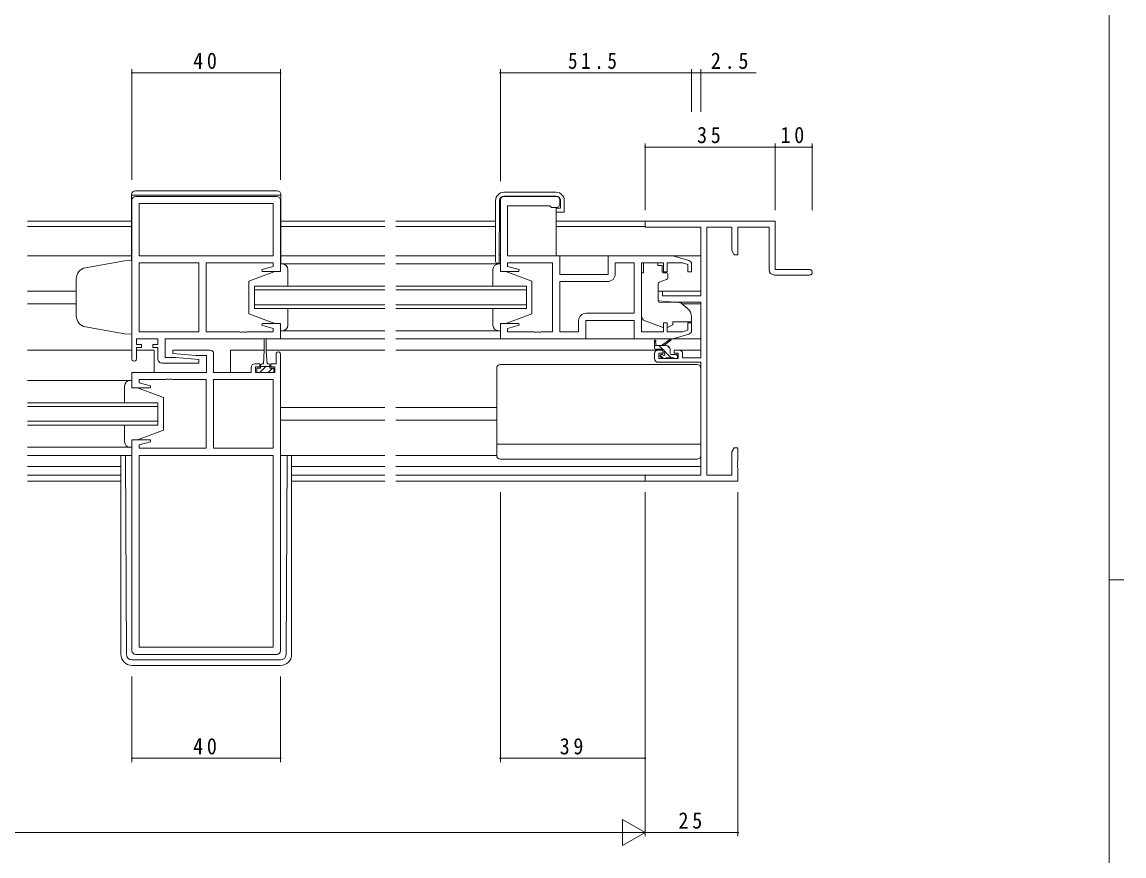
# Model space of a CAD drawing. Units: millimetres, scale not verified. Extents: x -567 to 567, y -403 to 403.
# Drawn here: x 244.4 to 541.3, y -50.4 to 174.3 of the extents above; entities that cross this region are included whole.
import ezdxf

# ---------------------------------------------------------------- set-up
doc = ezdxf.new("R2010")
doc.units = ezdxf.units.MM
doc.header["$LTSCALE"] = 2
for name, color, linetype, lineweight in [('0-1_YKK_ZWAK', 7, 'Continuous', 18), ('0-3_YKK_11', 7, 'Continuous', 18), ('0-4_YKK_12', 2, 'Continuous', 18), ('0-5_YKK_13', 4, 'Continuous', 18), ('0-6_YKK_D', 6, 'Continuous', 18)]:
    doc.layers.add(name, color=color, linetype=linetype, lineweight=lineweight)
doc.styles.add('ＭＳ ゴシック', font='')
doc.styles.get('ＭＳ ゴシック').set_extended_font_data('MS Gothic')

msp = doc.modelspace()

# ---------------------------------------------------------------- linework, layer by layer
at = {"layer": '0-1_YKK_ZWAK'}
for p, q in [((537.274, 399.018), (537.274, -350.982)), ((537.274, 24.018), (541.274, 24.018))]:
    msp.add_line(p, q, dxfattribs=at)
at = {"layer": '0-3_YKK_11'}
for p, q in [((274.024, 83.54), (274.024, 126.34)), ((275.024, 127.34), (313.024, 127.34)), ((275.954, 125.41), (312.094, 125.41)), ((275.954, 111.34), (275.954, 125.41)), ((275.954, 125.41), (312.094, 125.41)), ((312.094, 125.41), (312.094, 111.34)), ((314.024, 126.34), (314.024, 107.14)), ((373.274, 107.14), (373.274, 126.34)), ((374.274, 127.34), (388.274, 127.34)), ((375.204, 124.84), (375.204, 111.34)), ((386.574, 124.84), (375.204, 124.84)), ((386.774, 124.64), (386.574, 124.84)), ((389.274, 126.34), (389.274, 125.34)), ((387.074, 124.34), (386.774, 124.64)), ((388.274, 124.34), (387.074, 124.34)), ((412.274, 120.64), (447.274, 120.64)), ((412.274, 119.01), (412.274, 120.64)), ((427.274, 119.01), (412.274, 119.01)), ((427.274, 100.54), (427.274, 119.01)), ((435.644, 119.01), (428.904, 119.01)), ((428.904, 119.01), (428.904, 52.27)), ((435.644, 112.731), (435.644, 119.01)), ((437.274, 119.01), (437.274, 111.64)), ((445.644, 119.01), (437.274, 119.01)), ((445.644, 107.64), (445.644, 119.01)), ((447.274, 120.64), (447.274, 107.64)), ((312.094, 111.34), (275.954, 111.34)), ((375.204, 111.34), (389.274, 111.34)), ((389.274, 111.34), (389.274, 106.34)), ((402.274, 111.34), (419.774, 111.34)), ((402.274, 106.34), (402.274, 111.34)), ((419.774, 111.34), (424.061, 110.054)), ((436.274, 111.64), (435.644, 112.731)), ((437.274, 111.64), (436.274, 111.64)), ((275.954, 109.41), (292.024, 109.41)), ((275.954, 90.87), (275.954, 109.41)), ((292.024, 109.41), (292.024, 90.87)), ((292.024, 109.41), (292.024, 90.87)), ((294.024, 109.41), (294.024, 90.87)), ((312.094, 109.41), (294.024, 109.41)), ((308.995, 107.662), (312.094, 108.493)), ((309.064, 107.14), (308.995, 107.662)), ((314.024, 107.14), (309.064, 107.14)), ((312.094, 108.493), (312.094, 109.41)), ((378.235, 107.14), (373.274, 107.14)), ((375.204, 109.41), (375.204, 108.493)), ((387.274, 109.41), (375.204, 109.41)), ((375.204, 108.493), (378.303, 107.662)), ((378.303, 107.662), (378.235, 107.14)), ((387.274, 90.87), (387.274, 109.41)), ((404.204, 109.41), (409.344, 109.41)), ((404.204, 106.41), (404.204, 109.41)), ((409.344, 109.41), (409.344, 95.87)), ((409.344, 109.41), (409.344, 95.87)), ((411.274, 109.41), (411.274, 90.87)), ((417.174, 109.41), (411.274, 109.41)), ((417.174, 107.04), (417.174, 109.41)), ((418.174, 107.04), (417.174, 107.04)), ((418.174, 109.41), (418.174, 107.04)), ((422.379, 109.41), (418.174, 109.41)), ((423.774, 108.992), (422.379, 109.41)), ((423.774, 107.04), (423.774, 108.992)), ((424.774, 107.04), (423.774, 107.04)), ((424.774, 109.096), (424.774, 107.04)), ((447.274, 107.64), (456.524, 107.64)), ((389.274, 106.34), (402.274, 106.34)), ((389.274, 104.41), (402.204, 104.41)), ((389.274, 90.87), (389.274, 104.41)), ((456.524, 106.14), (447.144, 106.14)), ((415.774, 101.84), (416.974, 101.84)), ((415.774, 99.234), (415.774, 101.84)), ((416.974, 101.84), (416.974, 100.54)), ((420.274, 98.84), (415.774, 99.234)), ((416.974, 100.54), (427.274, 100.54)), ((427.274, 98.84), (420.274, 98.84)), ((427.274, 83.84), (427.274, 98.84)), ((409.344, 95.87), (396.344, 95.87)), ((308.995, 92.618), (309.064, 93.14)), ((312.094, 91.787), (308.995, 92.618)), ((309.064, 93.14), (314.024, 93.14)), ((314.024, 93.14), (314.024, 88.94)), ((373.274, 93.14), (378.235, 93.14)), ((373.274, 88.94), (373.274, 93.14)), ((378.303, 92.618), (375.204, 91.787)), ((378.235, 93.14), (378.303, 92.618)), ((394.344, 93.87), (394.344, 90.87)), ((396.274, 93.94), (396.274, 88.94)), ((409.274, 93.94), (396.274, 93.94)), ((409.274, 88.94), (409.274, 93.94)), ((417.174, 93.24), (418.174, 93.24)), ((417.174, 90.87), (417.174, 93.24)), ((418.174, 93.24), (418.174, 90.87)), ((423.774, 93.24), (424.774, 93.24)), ((423.774, 91.288), (423.774, 93.24)), ((424.774, 93.24), (424.774, 91.184)), ((292.024, 90.87), (275.954, 90.87)), ((294.024, 90.87), (303.066, 90.87)), ((303.066, 90.87), (303.249, 90.75)), ((303.249, 90.75), (303.799, 90.75)), ((303.799, 90.75), (303.982, 90.87)), ((303.982, 90.87), (304.066, 90.87)), ((304.066, 90.87), (304.249, 90.75)), ((304.249, 90.75), (304.799, 90.75)), ((304.799, 90.75), (304.982, 90.87)), ((304.982, 90.87), (312.094, 90.87)), ((312.094, 90.87), (312.094, 91.787)), ((375.204, 91.787), (375.204, 90.87)), ((375.204, 90.87), (382.316, 90.87)), ((382.316, 90.87), (382.499, 90.75)), ((382.499, 90.75), (383.049, 90.75)), ((383.049, 90.75), (383.232, 90.87)), ((383.232, 90.87), (383.316, 90.87)), ((383.316, 90.87), (383.499, 90.75)), ((383.499, 90.75), (384.049, 90.75)), ((384.049, 90.75), (384.232, 90.87)), ((384.232, 90.87), (387.274, 90.87)), ((394.344, 90.87), (389.274, 90.87)), ((411.274, 90.87), (417.174, 90.87)), ((418.174, 90.87), (422.379, 90.87)), ((424.061, 90.226), (419.774, 88.94)), ((422.379, 90.87), (423.774, 91.288)), ((275.224, 88.94), (275.224, 87.44)), ((281.024, 88.94), (275.224, 88.94)), ((275.224, 87.44), (276.624, 87.44)), ((275.224, 86.64), (275.224, 83.54)), ((276.624, 86.64), (275.224, 86.64)), ((276.624, 87.44), (276.624, 86.64)), ((279.624, 87.44), (281.024, 87.44)), ((279.624, 86.64), (279.624, 87.44)), ((281.024, 86.64), (279.624, 86.64)), ((281.024, 87.44), (281.024, 88.94)), ((281.024, 83.44), (281.024, 86.64)), ((282.954, 88.94), (282.954, 83.94)), ((314.024, 88.94), (282.954, 88.94)), ((396.274, 88.94), (373.274, 88.94)), ((419.774, 88.94), (409.274, 88.94)), ((282.954, 83.94), (285.831, 83.94)), ((285.004, 84.984), (285.046, 85.94)), ((291.217, 84.44), (285.004, 84.984)), ((285.046, 85.94), (295.024, 85.94)), ((285.831, 83.94), (292.044, 83.396)), ((294.094, 84.44), (291.217, 84.44)), ((292.044, 83.396), (292.002, 82.44)), ((294.094, 79.94), (294.094, 84.44)), ((296.024, 84.94), (296.024, 79.94)), ((312.824, 82.24), (312.824, 84.84)), ((314.024, 84.84), (314.024, 4.94)), ((414.774, 83.64), (414.774, 84.94)), ((415.774, 85.94), (417.074, 85.94)), ((415.974, 85.14), (415.974, 83.64)), ((417.074, 85.14), (415.974, 85.14)), ((415.974, 83.64), (421.174, 83.64)), ((417.074, 85.94), (417.074, 85.14)), ((420.074, 85.94), (421.374, 85.94)), ((420.074, 85.14), (420.074, 85.94)), ((421.174, 85.14), (420.074, 85.14)), ((421.174, 83.64), (421.174, 85.14)), ((422.374, 84.94), (422.374, 83.84)), ((422.374, 83.84), (427.274, 83.84)), ((292.002, 82.44), (282.024, 82.44)), ((306.124, 79.94), (306.124, 81.24)), ((307.124, 82.24), (308.424, 82.24)), ((307.324, 81.44), (307.324, 79.94)), ((308.424, 81.44), (307.324, 81.44)), ((308.424, 82.24), (308.424, 81.44)), ((311.424, 82.24), (312.824, 82.24)), ((311.424, 81.44), (311.424, 82.24)), ((312.524, 81.44), (311.424, 81.44)), ((312.524, 79.94), (312.524, 81.44)), ((427.274, 82.64), (415.774, 82.64)), ((427.274, 52.27), (427.274, 82.64)), ((274.024, 79.94), (294.094, 79.94)), ((274.024, 75.74), (274.024, 79.94)), ((275.954, 78.01), (275.954, 77.093)), ((283.066, 78.01), (275.954, 78.01)), ((283.249, 78.13), (283.066, 78.01)), ((283.799, 78.13), (283.249, 78.13)), ((283.982, 78.01), (283.799, 78.13)), ((284.066, 78.01), (283.982, 78.01)), ((284.249, 78.13), (284.066, 78.01)), ((284.799, 78.13), (284.249, 78.13)), ((284.982, 78.01), (284.799, 78.13)), ((294.024, 78.01), (284.982, 78.01)), ((294.024, 59.47), (294.024, 78.01)), ((296.024, 79.94), (306.124, 79.94)), ((296.024, 78.01), (312.094, 78.01)), ((296.024, 59.47), (296.024, 78.01)), ((307.324, 79.94), (312.524, 79.94)), ((312.094, 78.01), (312.094, 59.47)), ((312.094, 78.01), (312.094, 59.47)), ((278.985, 75.74), (274.024, 75.74)), ((275.954, 77.093), (279.053, 76.262)), ((279.053, 76.262), (278.985, 75.74)), ((274.024, 61.74), (278.985, 61.74)), ((274.024, 4.94), (274.024, 61.74)), ((279.053, 61.218), (275.954, 60.387)), ((275.954, 60.387), (275.954, 59.47)), ((275.954, 59.47), (294.024, 59.47)), ((278.985, 61.74), (279.053, 61.218)), ((312.094, 59.47), (296.024, 59.47)), ((435.644, 58.549), (436.274, 59.64)), ((436.274, 59.64), (437.274, 59.64)), ((437.274, 59.64), (437.274, 56.098)), ((275.954, 5.87), (275.954, 57.54)), ((275.954, 57.54), (312.094, 57.54)), ((275.954, 5.87), (275.954, 57.54)), ((312.094, 57.54), (312.094, 5.87)), ((435.644, 52.27), (435.644, 58.549)), ((437.274, 56.098), (437.154, 55.915)), ((437.154, 55.915), (437.154, 55.365)), ((437.154, 55.365), (437.274, 55.182)), ((437.274, 55.098), (437.154, 54.915)), ((437.154, 54.915), (437.154, 54.365)), ((437.154, 54.365), (437.274, 54.182)), ((437.274, 55.182), (437.274, 55.098)), ((437.274, 54.182), (437.274, 50.64)), ((412.274, 52.27), (427.274, 52.27)), ((412.274, 50.64), (412.274, 52.27)), ((437.274, 50.64), (412.274, 50.64)), ((428.904, 52.27), (435.644, 52.27)), ((313.024, 3.94), (275.024, 3.94)), ((312.094, 5.87), (275.954, 5.87))]:
    msp.add_line(p, q, dxfattribs=at)
for centre, radius, start, end in [((275.024, 126.34), 1, 90.00001, 179.99999), ((313.024, 126.34), 1, 0.00001, 89.99999), ((374.274, 126.34), 1, 90.00001, 179.99999), ((388.274, 126.34), 1, 0.00001, 89.99999), ((388.274, 125.34), 1, 270.00001, 359.99999), ((423.774, 109.096), 1, 359.99996, 73.30074), ((447.144, 107.64), 1.5, 180.00001, 269.99999), ((456.524, 106.89), 0.75, 269.99999, 90.00001), ((402.204, 106.41), 2, 270.00001, 359.99999), ((396.344, 93.87), 2, 90.00001, 179.99999), ((423.774, 91.184), 1, 286.69926, 0.00004), ((274.624, 83.54), 0.6, 179.99999, 0.00001), ((282.024, 83.44), 1, 180.00001, 269.99999), ((295.024, 84.94), 1, 0.00001, 89.99999), ((313.424, 84.84), 0.6, 359.99999, 180.00001), ((415.774, 84.94), 1, 90.00001, 179.99999), ((415.774, 83.64), 1, 180.00001, 269.99999), ((421.374, 84.94), 1, 0.00001, 89.99999), ((307.124, 81.24), 1, 90.00001, 179.99999), ((275.024, 4.94), 1, 180.00001, 269.99999), ((313.024, 4.94), 1, 270.00001, 359.99999)]:
    msp.add_arc(centre, radius, start, end, dxfattribs=at)
at = {"layer": '0-4_YKK_12'}
for p, q in [((245.899, 120.64), (273.924, 120.64)), ((273.924, 119.24), (245.899, 119.24)), ((314.124, 120.64), (342.149, 120.64)), ((342.149, 119.24), (314.124, 119.24)), ((345.149, 120.64), (372, 120.64)), ((372, 119.24), (345.149, 119.24)), ((388.3, 120.64), (412.574, 120.64)), ((412.282, 119.24), (388.3, 119.24)), ((245.899, 111.34), (273.924, 111.34)), ((342.149, 111.34), (314.124, 111.34)), ((372, 111.34), (345.149, 111.34)), ((427.274, 111.34), (388.774, 111.34)), ((245.899, 101.84), (259.024, 101.84)), ((307.024, 103.14), (307.024, 97.14)), ((342.149, 103.14), (307.024, 103.14)), ((307.024, 102.14), (342.149, 102.14)), ((380.274, 103.14), (345.149, 103.14)), ((345.149, 102.14), (380.274, 102.14)), ((380.274, 97.14), (380.274, 103.14)), ((427.274, 101.84), (415.774, 101.84)), ((245.899, 98.44), (259.024, 98.44)), ((342.149, 98.14), (307.024, 98.14)), ((380.274, 98.14), (345.149, 98.14)), ((427.274, 98.44), (422.151, 98.44)), ((307.024, 97.14), (342.149, 97.14)), ((345.149, 97.14), (380.274, 97.14)), ((313.524, 88.94), (342.149, 88.94)), ((373.774, 88.94), (345.149, 88.94)), ((245.899, 85.94), (274.024, 85.94)), ((280.024, 85.94), (275.224, 85.94)), ((280.024, 85.94), (280.024, 79.94)), ((300.524, 85.94), (300.524, 79.94)), ((309.674, 85.94), (300.524, 85.94)), ((342.149, 85.94), (310.174, 85.94)), ((415.774, 85.94), (345.149, 85.94)), ((427.274, 85.94), (421.374, 85.94)), ((281.024, 71.74), (245.899, 71.74)), ((281.024, 65.74), (281.024, 71.74)), ((245.899, 70.74), (281.024, 70.74)), ((342.149, 70.44), (314.024, 70.44)), ((372.274, 70.44), (345.149, 70.44)), ((281.024, 66.74), (245.899, 66.74)), ((245.899, 65.74), (281.024, 65.74)), ((342.149, 67.04), (314.024, 67.04)), ((372.274, 67.04), (345.149, 67.04)), ((245.899, 57.54), (274.024, 57.54)), ((245.899, 54.54), (271.024, 54.54)), ((317.024, 54.54), (342.149, 54.54)), ((345.149, 54.54), (427.274, 54.54)), ((271.024, 52.27), (245.899, 52.27)), ((245.899, 50.64), (271.024, 50.64)), ((342.149, 52.27), (317.024, 52.27)), ((317.024, 50.64), (342.149, 50.64)), ((412.574, 52.27), (345.149, 52.27)), ((345.149, 50.64), (412.574, 50.64))]:
    msp.add_line(p, q, dxfattribs=at)
at = {"layer": '0-5_YKK_13'}
for p, q in [((273.924, 127.84), (273.924, 110.105)), ((313.124, 128.84), (274.924, 128.84)), ((314.124, 127.84), (314.124, 109.14)), ((374.2, 128.44), (388.3, 128.44)), ((273.924, 127.64), (314.124, 127.64)), ((372, 109.84), (372, 126.24)), ((373.048, 126.25), (372.9, 109.341)), ((388.3, 127.44), (374.248, 127.44)), ((389.5, 124.14), (389.5, 126.24)), ((390.5, 126.24), (390.5, 123.14)), ((388.3, 124.14), (389.5, 124.14)), ((388.3, 124.14), (388.3, 111.34)), ((390, 123.14), (388.3, 123.14)), ((390.5, 123.14), (390, 123.14)), ((272.024, 109.97), (261.503, 108.115)), ((274.024, 110.04), (272.024, 109.97)), ((274.024, 110.04), (274.024, 90.24)), ((373.274, 111.64), (372.92, 111.64)), ((312.524, 107.14), (305.524, 104.54)), ((312.524, 107.14), (305.524, 104.54)), ((314.024, 107.14), (312.524, 107.14)), ((314.024, 107.14), (312.524, 107.14)), ((314.024, 109.141), (342.149, 109.14)), ((314.024, 109.14), (314.024, 107.14)), ((314.524, 109.14), (314.024, 109.14)), ((314.024, 109.14), (314.024, 107.14)), ((314.524, 109.14), (314.024, 109.14)), ((316.024, 103.14), (316.024, 107.64)), ((316.024, 103.54), (316.024, 107.64)), ((345.149, 109.139), (373.274, 109.139)), ((371.274, 103.14), (371.274, 107.64)), ((372.9, 109.341), (372.5, 109.34)), ((372.774, 109.14), (373.274, 109.14)), ((373.274, 109.14), (373.274, 107.14)), ((373.274, 107.14), (374.774, 107.14)), ((374.774, 107.14), (381.774, 104.54)), ((411.874, 109.41), (411.874, 108.74)), ((415.674, 109.41), (411.874, 109.41)), ((411.874, 107.74), (411.874, 108.74)), ((411.874, 106.74), (411.874, 107.74)), ((415.674, 109.41), (415.674, 108.74)), ((415.674, 108.74), (416.844, 108.74)), ((416.844, 107.74), (416.844, 108.74)), ((416.844, 107.74), (416.844, 107.04)), ((259.024, 105.161), (259.024, 94.983)), ((305.524, 104.54), (305.524, 95.74)), ((305.524, 104.54), (305.524, 95.74)), ((381.774, 104.54), (381.774, 95.74)), ((411.274, 95.185), (411.274, 106.74)), ((411.874, 106.74), (411.274, 106.74)), ((418.045, 104.92), (416.045, 104.192)), ((417.144, 106.74), (418.074, 106.74)), ((418.374, 106.44), (418.374, 105.39)), ((415.774, 103.744), (415.774, 99.137)), ((415.991, 98.838), (421.377, 98.791)), ((422.011, 98.557), (423.702, 97.138)), ((312.524, 93.14), (305.524, 95.74)), ((312.524, 93.14), (305.524, 95.74)), ((316.024, 92.64), (316.024, 97.14)), ((316.024, 92.64), (316.024, 96.74)), ((371.274, 92.64), (371.274, 97.14)), ((374.774, 93.14), (381.774, 95.74)), ((312.524, 93.14), (314.024, 93.14)), ((312.524, 93.14), (314.024, 93.14)), ((314.024, 93.14), (314.024, 91.14)), ((314.024, 93.14), (314.024, 91.14)), ((373.274, 93.14), (373.274, 91.14)), ((374.774, 93.14), (373.274, 93.14)), ((416.902, 92.099), (412.265, 93.774)), ((418.468, 92.134), (419.774, 92.743)), ((419.774, 93.54), (419.774, 93.24)), ((424.774, 93.54), (419.774, 93.54)), ((419.774, 93.24), (419.774, 92.743)), ((424.774, 94.84), (424.774, 93.54)), ((314.024, 91.14), (314.524, 91.14)), ((314.024, 91.139), (342.149, 91.14)), ((314.024, 91.14), (314.524, 91.14)), ((373.274, 91.14), (345.149, 91.14)), ((373.274, 91.14), (372.774, 91.14)), ((309.674, 85.74), (309.674, 88.69)), ((310.174, 88.69), (310.174, 85.74)), ((409.774, 88.94), (395.774, 88.94)), ((414.774, 86.44), (414.774, 88.439)), ((417.974, 87.14), (414.774, 87.14)), ((415.074, 88.266), (415.273, 87.14)), ((417.074, 86.14), (415.074, 86.14)), ((416.992, 86.14), (415.992, 87.14)), ((416.674, 87.14), (418.892, 88.823)), ((417.274, 87.14), (419.093, 88.541)), ((418.924, 86.453), (418.287, 87.09)), ((418.974, 85.04), (418.974, 86.14)), ((419.701, 88.94), (427.274, 88.94)), ((309.674, 85.74), (309.424, 82.24)), ((310.174, 85.74), (310.424, 82.24)), ((417.246, 83.64), (416.308, 84.579)), ((416.862, 83.728), (416.362, 84.228)), ((416.574, 84.74), (416.913, 84.74)), ((417.674, 83.64), (417.074, 83.64)), ((417.374, 85.201), (417.374, 85.84)), ((419.292, 83.84), (417.374, 85.758)), ((419.974, 83.84), (417.874, 83.84)), ((419.274, 84.74), (420.674, 84.74)), ((420.674, 83.64), (420.174, 83.64)), ((420.974, 84.403), (420.637, 84.74)), ((420.974, 84.44), (420.974, 83.94)), ((307.624, 81.04), (308.674, 81.04)), ((307.624, 79.94), (307.624, 81.04)), ((309.924, 81.366), (308.498, 79.94)), ((308.674, 81.84), (308.674, 81.04)), ((308.674, 81.54), (311.174, 81.54)), ((309.424, 82.24), (309.074, 82.24)), ((310.098, 81.54), (309.924, 81.366)), ((310.774, 82.24), (310.424, 82.24)), ((311.843, 81.04), (310.743, 79.94)), ((311.174, 81.04), (311.174, 81.84)), ((311.174, 81.04), (312.224, 81.04)), ((312.224, 81.04), (312.224, 79.94)), ((372.274, 57.54), (372.274, 81.04)), ((426.274, 82.04), (373.274, 82.04)), ((427.274, 57.54), (427.274, 81.04)), ((245.899, 77.739), (274.024, 77.739)), ((273.524, 77.74), (274.024, 77.74)), ((274.024, 77.74), (274.024, 75.74)), ((312.224, 79.94), (307.624, 79.94)), ((272.024, 71.74), (272.024, 76.24)), ((274.024, 75.74), (275.524, 75.74)), ((275.524, 75.74), (282.524, 73.14)), ((282.524, 73.14), (282.524, 64.34)), ((272.024, 61.24), (272.024, 65.74)), ((275.524, 61.74), (282.524, 64.34)), ((274.024, 59.74), (245.899, 59.74)), ((274.024, 59.74), (273.524, 59.74)), ((274.024, 61.74), (274.024, 59.74)), ((275.524, 61.74), (274.024, 61.74)), ((427.274, 60.58), (372.274, 60.58)), ((271.024, 57.54), (271.024, 3.943)), ((272.516, 3.935), (272.234, 57.54)), ((342.149, 57.54), (314.024, 57.54)), ((315.532, 3.935), (315.814, 57.54)), ((317.024, 57.54), (317.024, 3.943)), ((372.274, 57.54), (345.149, 57.54)), ((426.274, 56.54), (373.274, 56.54)), ((314.032, 2.443), (274.016, 2.443)), ((314.024, 0.943), (274.024, 0.943))]:
    msp.add_line(p, q, dxfattribs=at)
msp.add_lwpolyline([(274.024, 90.24), (272.024, 90.31), (261.503, 92.165)], dxfattribs=at)
for centre, radius, start, end in [((274.924, 127.84), 1, 90, 180), ((313.124, 127.84), 1, 0, 90), ((374.2, 126.24), 2.2, 90, 180), ((388.3, 126.24), 2.2, 0, 90), ((374.248, 126.24), 1.2, 90, 179.5), ((388.3, 126.24), 1.2, 0, 90), ((262.024, 105.161), 3, 100, 180), ((314.524, 107.64), 1.5, 0, 90), ((314.524, 107.64), 1.5, 0, 90), ((372.774, 107.64), 1.5, 90, 180), ((372.5, 109.84), 0.5, 180, 270), ((417.144, 107.04), 0.3, 180, 270), ((416.274, 103.744), 0.5, 110, 180), ((417.874, 105.39), 0.5, 290, 0), ((418.074, 106.44), 0.3, 0, 90), ((416.074, 99.137), 0.3, 180, 269.5), ((421.368, 97.791), 1, 50, 89.5), ((262.024, 95.119), 3, 180, 260), ((412.774, 95.185), 1.5, 180, 250.14674), ((421.774, 94.84), 3, 0, 50), ((314.524, 92.64), 1.5, 270, 0), ((314.524, 92.64), 1.5, 270, 0), ((372.774, 92.64), 1.5, 180, 270), ((417.242, 93.04), 1, 250.14674, 266.11316), ((418.045, 93.04), 1, 277.40692, 295), ((309.924, 88.69), 0.25, 0, 180), ((414.974, 88.439), 0.2, 300, 180), ((415.074, 86.44), 0.3, 180, 270), ((417.074, 85.84), 0.3, 0, 90), ((417.974, 86.14), 1, 0, 90), ((419.074, 88.74), 0.2, 275.58288, 155.58289), ((416.574, 84.44), 0.3, 90, 225), ((417.074, 83.94), 0.3, 225, 270), ((416.913, 84.44), 0.3, 33.05573, 90), ((417.374, 84.74), 0.25, 213.05573, 56.94427), ((417.674, 85.201), 0.3, 180, 236.94427), ((417.674, 83.84), 0.2, 270, 0), ((419.274, 85.04), 0.3, 180, 270), ((420.174, 83.84), 0.2, 180, 270), ((420.674, 84.44), 0.3, 0, 90), ((420.674, 83.94), 0.3, 270, 0), ((309.074, 81.84), 0.4, 90, 180), ((310.774, 81.84), 0.4, 0, 90), ((373.274, 81.04), 1, 90, 180), ((426.274, 81.04), 1, 0, 90), ((273.524, 76.24), 1.5, 90, 180), ((273.524, 61.24), 1.5, 180, 270), ((373.274, 57.54), 1, 180, 270), ((426.274, 57.54), 1, 270, 0), ((274.024, 3.943), 3, 180, 270), ((274.016, 3.943), 1.5, 180.30155, 270), ((314.024, 3.943), 3, 270, 0), ((314.032, 3.943), 1.5, 270, 359.69845)]:
    msp.add_arc(centre, radius, start, end, dxfattribs=at)
at = {"layer": '0-6_YKK_D'}
for p, q in [((274.024, 131.84), (274.024, 161.64)), ((314.024, 160.64), (274.024, 160.64)), ((314.024, 131.84), (314.024, 161.64)), ((373.274, 131.44), (373.274, 161.64)), ((424.774, 160.64), (373.274, 160.64)), ((424.774, 150.165), (424.774, 161.64)), ((424.774, 150.165), (424.774, 161.64)), ((424.774, 160.64), (427.274, 160.64)), ((427.274, 150.09), (427.274, 161.64)), ((427.274, 160.64), (442.174, 160.64)), ((412.274, 123.64), (412.274, 141.64)), ((412.274, 140.64), (447.274, 140.64)), ((447.274, 123.64), (447.274, 141.64)), ((447.274, 123.64), (447.274, 141.64)), ((447.274, 140.64), (457.274, 140.64)), ((457.274, 123.64), (457.274, 141.64)), ((373.274, 47.64), (373.274, -25.06)), ((412.274, 47.64), (412.274, -25.06)), ((412.274, 47.64), (412.274, -45.06)), ((412.274, 47.64), (412.274, -45.06)), ((437.274, 47.64), (437.274, -45.06)), ((274.024, -2.057), (274.024, -25.06)), ((314.024, -2.057), (314.024, -25.06)), ((274.024, -24.06), (314.024, -24.06)), ((412.274, -24.06), (373.274, -24.06)), ((406.212, -40.56), (406.212, -47.56)), ((412.274, -44.06), (406.212, -40.56)), ((-80.726, -44.06), (405.274, -44.06)), ((412.274, -44.06), (400.15, -44.06)), ((412.274, -44.06), (406.212, -47.56)), ((412.274, -44.06), (437.274, -44.06))]:
    msp.add_line(p, q, dxfattribs=at)
for centre, start, end in [((274.024, 160.64), 0, 180), ((274.024, 160.64), 180, 0), ((314.024, 160.64), 0, 180), ((314.024, 160.64), 180, 0), ((373.274, 160.64), 0, 180), ((373.274, 160.64), 180, 0), ((424.774, 160.64), 0, 180), ((424.774, 160.64), 0, 180), ((424.774, 160.64), 180, 0), ((424.774, 160.64), 180, 0), ((427.274, 160.64), 0, 180), ((427.274, 160.64), 180, 0), ((412.274, 140.64), 0, 180), ((412.274, 140.64), 180, 0), ((447.274, 140.64), 0, 180), ((447.274, 140.64), 0, 180), ((447.274, 140.64), 180, 0), ((447.274, 140.64), 180, 0), ((457.274, 140.64), 0, 180), ((457.274, 140.64), 180, 0), ((274.024, -24.06), 0, 180), ((274.024, -24.06), 180, 0), ((314.024, -24.06), 0, 180), ((314.024, -24.06), 180, 0), ((373.274, -24.06), 0, 180), ((373.274, -24.06), 180, 0), ((412.274, -24.06), 0, 180), ((412.274, -24.06), 180, 0), ((437.274, -44.06), 0, 180), ((437.274, -44.06), 180, 0)]:
    msp.add_arc(centre, 0.106, start, end, dxfattribs=at)

# ---------------------------------------------------------------- texts
at = {"layer": '0-6_YKK_D', "color": 7, "char_height": 4.399, "attachment_point": 7, "style": 'ＭＳ ゴシック'}
for s, insert in [('\\T1.37;\\W0.9;40', (290.504, 161.64)), ('\\T1.39;\\W0.85;51.5', (391.504, 161.64)), ('\\T1.38;\\W0.9;2.5', (429.974, 161.64)), ('\\T1.37;\\W0.9;35', (426.254, 141.64)), ('\\T1.37;\\W0.9;10', (448.754, 141.64)), ('\\T1.37;\\W0.9;40', (290.504, -23.06)), ('\\T1.37;\\W0.9;39', (389.254, -23.06)), ('\\T1.37;\\W0.9;25', (421.254, -43.06))]:
    msp.add_mtext(s, dxfattribs=dict(at, insert=insert))

doc.saveas('drawing.dxf')
